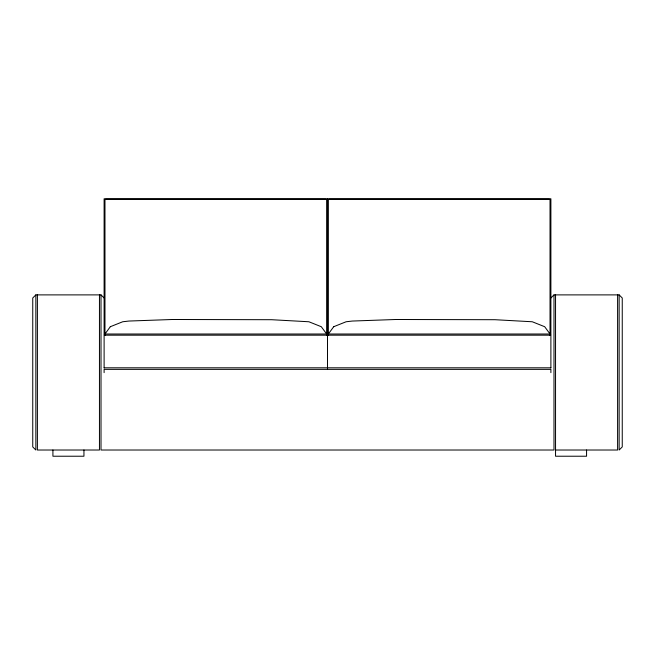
<?xml version="1.0" encoding="UTF-8"?>
<svg xmlns="http://www.w3.org/2000/svg" width="655" height="655" viewBox="0 0 655 655"><rect width="100%" height="100%" fill="white"/><g stroke="black" fill="none" stroke-linecap="round" stroke-linejoin="round"><path stroke-width="0.98" d="M35.853 294.889L32.75 297.992L32.75 446.915L35.853 450.018L35.853 294.889L101.009 294.889L104.112 297.992M550.888 297.992L553.991 294.889L619.147 294.889L622.25 297.992L622.25 446.915L619.147 450.018L619.147 294.889M104.112 367.807L550.888 367.807M555.546 450.018L617.6 450.018L617.6 294.889M586.569 450.018L586.569 456.224L555.546 456.224L555.546 294.889M553.991 294.889L553.991 450.018L101.009 450.018L101.009 294.889M550.888 334.754L550.888 198.776L104.112 198.776L104.112 334.754M550.888 367.995L550.888 335.18L104.112 335.18L104.112 367.995M550.888 372.654L550.888 369.354L104.112 369.354L104.112 372.654M550.028 335.483L550.028 200.127A0.86 0.835 0 0 0 549.168 199.292L329.219 199.292A0.86 0.835 0 0 0 328.36 200.127L328.36 335.483M327.5 198.776L327.5 334.738M327.5 335.18L327.5 369.354M326.64 335.483L326.64 200.127A0.86 0.835 0 0 0 325.781 199.292L105.832 199.292A0.86 0.835 0 0 0 104.972 200.127L104.972 335.483M99.454 294.889L99.454 450.018L37.401 450.018L37.401 294.889M83.946 450.018L83.946 456.224L52.916 456.224L52.916 450.018M110.318 326.714L104.972 334.009L326.64 334.009L321.294 326.714L308.882 321.761L271.653 319.714L172.371 319.493L128.929 321.048L122.722 321.761L110.318 326.714M333.706 326.714L328.36 334.009L550.028 334.009L544.682 326.714L532.278 321.761L495.041 319.714L395.759 319.493L352.325 321.048L346.118 321.761L333.706 326.714"/></g></svg>
